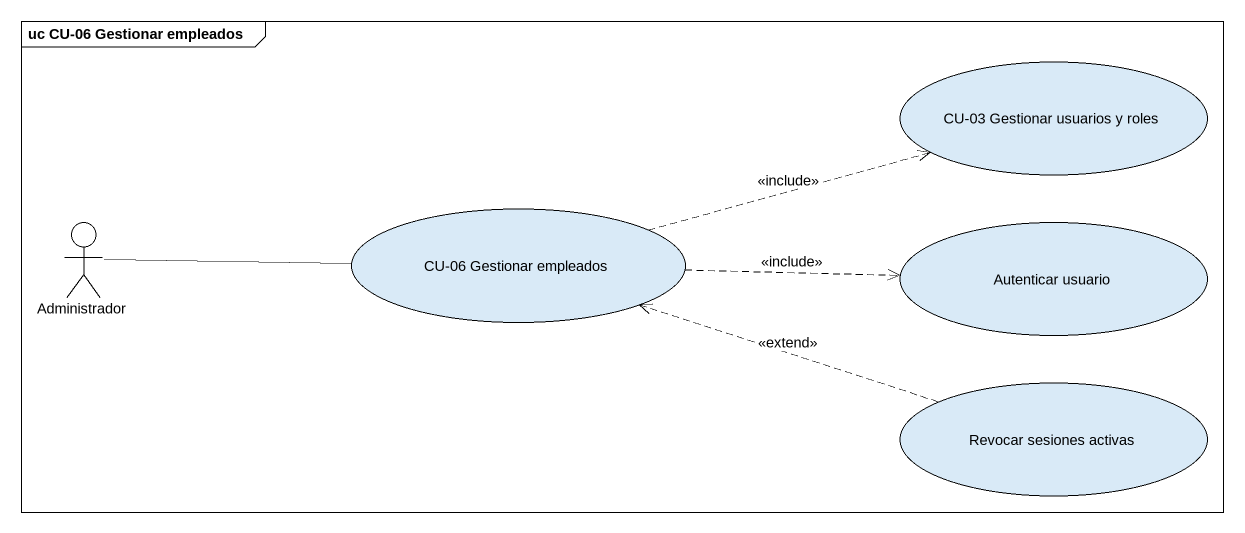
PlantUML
@startuml
mainframe uc CU-06 Gestionar empleados
usecase "CU-03 Gestionar usuarios y roles" as CU_03_Gestionar_usuarios_y
usecase "CU-06 Gestionar empleados" as CU_06_Gestionar_empleados
actor Administrador
usecase "Autenticar usuario" as Autenticar_usuario
usecase "Revocar sesiones activas" as Revocar_sesiones_activas
CU_06_Gestionar_empleados .right.> CU_03_Gestionar_usuarios_y : <<include>>
CU_06_Gestionar_empleados .right.> Autenticar_usuario : <<include>>
Administrador -right- CU_06_Gestionar_empleados
Revocar_sesiones_activas .left.> CU_06_Gestionar_empleados : <<extend>>
@enduml
